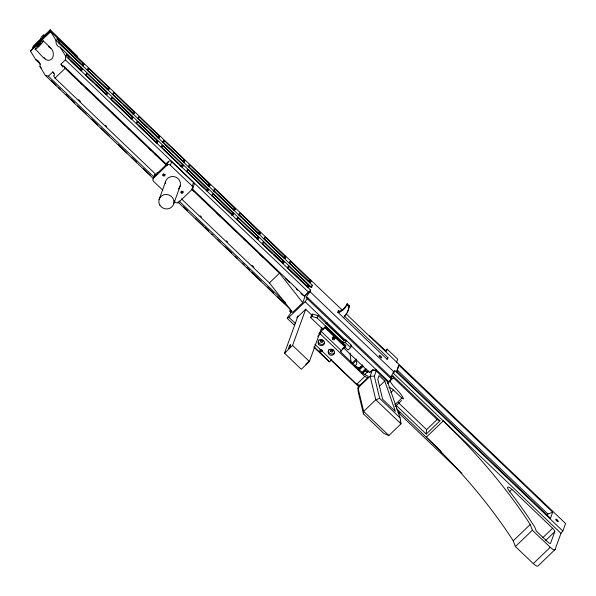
<?xml version="1.0" encoding="UTF-8"?>
<svg xmlns="http://www.w3.org/2000/svg" width="596" height="596" viewBox="0 0 596 596"><rect width="100%" height="100%" fill="white"/><g stroke="black" fill="none" stroke-linecap="round" stroke-linejoin="round"><path stroke-width="0.89" d="M82.263 69.27L66.536 54.109L69.665 59.406L81.056 70.276L81.749 70.589L82.263 69.27L80.646 70.82M84.021 64.413L56.94 38.42L60.077 43.717L82.814 65.426L83.5 65.739L84.021 64.413L82.404 65.97M107.481 93.363L87.441 73.725C86.241 72.109 85.407 75.178 86.725 75.699L106.282 94.369L106.967 94.682L107.481 93.363L106.408 94.399M88.223 68.428L87.761 69.806L88.268 70.633L107.816 89.326C109.008 90.942 109.843 87.873 108.532 87.351L88.968 68.682L88.282 68.369L87.143 69.464M132.707 117.457L112.659 97.819C111.459 96.202 110.632 99.279 111.944 99.8L131.5 118.47L132.185 118.783L132.707 117.457L131.083 119.014M134.458 112.607L114.417 92.969C113.218 91.352 112.383 94.421 113.702 94.95L133.258 113.612L133.944 113.925L134.458 112.607L132.841 114.156L132.133 112.994L133.75 111.445M157.925 141.55L137.877 121.919C136.685 120.303 135.851 123.372 137.162 123.894L156.718 142.563L157.404 142.876L157.925 141.55L156.308 143.107M159.683 136.7L139.635 117.062C138.436 115.453 137.609 118.522 138.92 119.044L158.476 137.713L159.162 138.026L159.683 136.7L158.603 137.736M162.127 145.566L161.665 146.944L162.172 147.771L181.72 166.463C182.912 168.079 183.747 165.01 182.436 164.481L162.879 145.819L162.186 145.506L161.047 146.601M183.285 162.231L184.902 160.793L184.194 159.631L164.63 140.961L163.945 140.649L162.805 141.751M208.362 189.744L188.321 170.106C187.122 168.489 186.295 171.559 187.606 172.08L207.162 190.75L207.848 191.063L208.362 189.744L207.289 190.78M210.12 184.894L190.072 165.256C188.88 163.639 188.045 166.709 189.357 167.23L208.92 185.9L209.606 186.213L210.12 184.894L208.503 186.444M233.587 213.837L213.539 194.199C212.34 192.583 211.513 195.659 212.824 196.181L232.38 214.851L233.066 215.163L233.587 213.837L231.971 215.394M235.338 208.987L215.298 189.349C214.098 187.733 213.271 190.802 214.582 191.323L234.139 209.993L234.824 210.306L235.338 208.987L233.721 210.537M237.789 217.853L237.327 219.231L237.834 220.051L257.383 238.743C258.575 240.359 259.409 237.29 258.098 236.768L238.534 218.099L237.849 217.786L236.709 218.888M260.564 233.081L240.516 213.442C239.316 211.826 238.489 214.903 239.801 215.424L259.357 234.094L260.042 234.407L260.564 233.081L258.947 234.638M284.024 262.024L263.983 242.393C262.784 240.777 261.949 243.846 263.268 244.367L282.824 263.037L283.51 263.35L284.024 262.024L282.951 263.067M285.782 257.174L265.734 237.543C264.542 235.927 263.708 238.996 265.019 239.518L284.575 258.187L285.268 258.5L285.782 257.174L284.702 258.21M309.25 286.125L289.202 266.486C288.002 264.87 287.175 267.939 288.486 268.461L308.043 287.13L308.728 287.443L309.25 286.125L307.633 287.674M311 281.275L290.96 261.637C289.76 260.02 288.926 263.089 290.245 263.611L309.801 282.28L310.486 282.593L311 281.275L309.384 282.824M167.215 164.95L63.72 66.067L62.707 67.043L60.926 64.137L65.381 59.861L65.575 55.979L60.248 47.263C57.097 46.838 55.502 43.158 55.979 40.29L50.653 31.573L44.849 36.676L46.913 33.525L35.991 44.015L35.604 45.087L37.086 43.553L30.433 50.995L35.76 59.712L40.468 64.212M343.482 347.721L369.602 372.679L372.433 369.96L376.232 370.921L387.489 381.671L400.087 417.893L401.004 423.853L388.875 435.512L383.913 433.434L363.471 413.907L363.657 411.411L358.025 387.899L359.165 384.755M426.214 434.044L426.609 429.627L437.121 419.524L439.967 420.836L426.214 434.044L395.953 405.131M153.746 178.964L45.356 75.409L40.021 66.685C40.498 63.817 38.904 60.144 35.76 59.712M396.601 372.582L398.851 365.206L552.701 512.18L550.488 518.289L396.645 371.315L398.851 365.206M36.073 44.521L46.443 34.091L46.183 34.806M36.609 44.119L32.37 48.544L33.249 46.115L40.528 39.127L41.31 36.967L43.739 34.635L42.957 36.796L50.235 29.8L77.428 56.262M38.114 43.612L38.703 41.996L43.553 37.332L42.972 38.949M45.512 35.574L45.318 36.11L49.356 32.229L50.235 29.8M163.885 140.716L163.423 142.094L163.922 142.913L183.471 161.613L184.38 162.119L184.902 160.793M162.85 190.221L153.574 181.355A2.347 2.22 19.9 0 1 153.515 178.197L154.811 174.606A2.347 2.22 19.9 0 0 154.163 176.178M155.631 174.174L155.236 175.254L166.56 164.369L166.954 163.297L165.941 164.265L166.135 163.729L168.363 161.59A2.347 2.22 19.9 0 1 169.994 160.965L170.3 160.987A2.347 2.22 19.9 0 1 171.663 161.643L193.514 182.525A2.347 2.22 19.9 0 1 194.207 183.821L194.229 184.119A2.347 2.22 19.9 0 1 193.581 185.684L192.277 189.282L178.733 202.29A2.347 2.22 19.9 0 1 175.433 202.238L174.106 200.979M157.046 172.81L157.24 172.274M153.515 178.197L167.059 165.181L168.363 161.59M192.277 189.282A2.347 2.22 19.9 0 0 192.217 186.116L170.359 165.234L171.663 161.643M159.028 199.712L165.532 181.743M173.749 203.705L180.26 185.736M178.733 202.29L179.254 200.859M192.217 186.116L193.514 182.525M294.625 325.401L287.227 318.339L287.615 317.258A15.407 2.116 -46.3 0 0 289.827 311.149L290.408 309.533L177.981 202.119M321.616 327.763L309.406 361.489L301.315 369.259L284.501 353.197L297.978 315.977M181.37 198.811L269.399 282.914L292.673 312.401L302.783 302.686L304.996 296.577L192.083 188.709M289.701 345.389L288.531 348.623L289.343 347.848L290.513 344.615L289.701 345.389L290.543 346.194M287.227 318.339L288.918 317.288L305.1 301.755L307.834 297.836A15.407 2.116 -46.3 0 1 310.047 291.727L310.635 290.11L65.575 55.979M311.306 287.615A4.403 0.603 -46.3 0 0 311.611 287.414L312.386 285.253L55.979 40.29M284.501 353.197L292.591 345.427L305.755 309.071M323.077 329.439L310.68 317.601L311.529 315.262L312.736 314.107L317.914 315.567L343.557 340.063L346.03 340.107L351.498 345.33L350.649 347.662L348.228 349.994L344.853 347.021M310.68 317.601L311.887 316.439L312.736 314.107M350.649 347.662L345.188 342.439L342.715 342.402L317.072 317.906L317.914 315.567M317.757 336.278L320.246 333.887L321.155 331.369L341.329 350.649L340.815 352.087L363.724 373.968L368.231 376.352L367.717 377.782L359.626 385.552L356.713 384.226L314.815 344.197M322.622 328.046L322.019 329.722L325.654 326.228L345.829 345.501L345.039 346.969L340.361 351.461M318.845 333.469L324.865 327.696L325.654 326.228M347.185 303.729A15.258 14.431 19.9 0 1 339.094 311.499L338.707 312.572A15.258 14.431 19.9 0 0 346.798 304.802L347.185 303.729L349.286 305.733A18.826 17.798 19.9 0 1 347.207 312.364M343.75 317.392A18.826 17.798 19.9 0 0 348.898 306.813L349.286 305.733M342.715 342.402L343.557 340.063M345.188 342.439L346.03 340.107M358.278 369.863L362.055 366.235L362.599 364.73M369.602 372.679L370.086 371.338M400.087 417.893L379.652 398.366L374.333 376.165L376.56 370.019L372.433 369.96L370.153 376.247L358.025 387.899L358.159 391.706L363.471 413.907M396.452 362.673L397.703 359.224L387.191 349.181L386.409 351.335L369.468 335.63M344.421 316.096L387.989 357.719L387.333 359.515L337.738 312.133L338.386 310.337L339.727 311.611M387.653 383.526L391.907 378.147L307.834 297.836M390.484 377.521A15.407 2.116 -46.3 0 1 394.112 372.038L394.701 370.421L562.84 531.058L560.963 533.331L555.107 549.505L538.121 565.82A5.871 1.728 46.2 0 1 533.264 563.6L515.398 546.532L513.223 540.825A192.046 56.665 46.2 0 0 426.282 437.203L443.268 420.888A192.046 56.665 46.2 0 1 530.209 524.51L532.384 530.216L550.25 547.284A5.871 1.728 46.2 0 0 555.107 549.505M547.366 515.57L547.925 514.013L552.701 512.18M554.742 531.744L550.585 543.247A3.524 1.036 46.2 0 1 547.672 541.913L536.288 531.036L534.754 527.028L528.399 517.358A199.094 58.743 46.2 0 0 508.738 490.247A5.2 1.535 46.2 0 1 507.926 487.074A5.2 1.535 46.2 0 1 511.889 489.353L552.611 528.257A3.524 1.036 46.2 0 1 554.742 531.744L545.601 540.535M562.84 531.058L565.567 523.512L346.142 313.876M304.31 296.652L310.635 290.11M212.906 234.519L211.938 234.079M30.433 50.995L50.653 31.573L342.104 310.017M56.769 39.962L57.849 38.926M66.365 55.659L67.437 54.623M45.356 75.409L48.395 76.176L52.843 71.907L54.184 73.189M156.502 175.053L55.026 78.106L65.135 68.398L63.72 66.067M81.689 64.808L83.306 63.251M81.555 68.108L79.931 69.657L80.341 70.105M89.191 68.875L87.351 70.231M85.6 75.081L87.441 73.725M108.532 87.351L107.124 89.124M108.159 89.549L109.239 88.513M106.773 92.201L105.157 93.751L105.708 94.429M112.793 94.526L114.417 92.969M111.042 99.376L112.659 97.819M131.992 116.294L130.375 117.852L131.09 118.887M138.019 118.619L139.635 117.062M136.261 123.469L137.877 121.919M158.968 135.538L157.351 137.095L158.014 137.967M157.217 140.388L155.593 141.945L156.256 142.816M164.854 141.163L163.013 142.519M163.095 146.013L161.255 147.368M184.194 159.631L182.57 161.188L183.128 161.859M182.436 164.481L180.819 166.038L181.221 166.485M183.143 165.651L181.482 166.917M188.455 166.813L190.072 165.256M186.704 171.663L188.321 170.106M209.412 183.732L207.795 185.281L208.198 185.736M207.654 188.582L206.253 190.355M213.681 190.906L215.298 189.349M211.923 195.756L213.539 194.199M234.63 207.825L233.23 209.598M231.255 214.232L232.872 212.675M238.899 215L240.516 213.442M238.758 218.3L236.917 219.656M258.232 233.476L259.849 231.918M258.098 236.768L256.481 238.325L256.883 238.773M257.189 239.488L258.806 237.931M264.117 239.093L265.734 237.543M262.359 243.943L263.983 242.393M285.074 256.012L283.666 257.785M283.316 260.862L281.908 262.642M289.336 263.194L290.96 261.637M269.399 282.914L279.509 273.206L191.48 189.096M287.585 268.044L289.202 266.486M308.676 281.662L310.293 280.113M308.534 284.962L306.918 286.512L307.32 286.967M304.75 295.758L308.348 292.308M296.763 317.81L305.666 309.264L312.2 315.507M325.744 323.799L326.958 322.637L326.563 323.71L344.056 340.42M337.805 312.736L339.094 311.499M319.91 332.568L321.155 331.369M305.748 364.298L308.989 361.191M342.193 349.003L343.408 347.833M344.622 346.671L345.829 345.501M313.861 347.163L329.327 361.943L331.674 359.805M351.916 363.292L356.319 359.06M353.018 363.635L356.17 360.617A17.411 5.141 46.2 0 1 354.478 365.288A1.468 0.432 46.2 0 0 354.672 365.601M358.189 368.961L360.707 366.547M358.986 370.287L363.389 366.063M361.467 372.835L365.87 368.611M385.321 350.984L387.191 349.181M363.158 372.604L366.309 369.58M362.517 373.416L366.92 369.192M364.722 374.489L368.604 370.757M356.713 384.226L364.804 376.456L367.717 377.782M386.737 358.919L387.989 357.719M379.63 386.014L384.8 381.045L379.071 375.569L377.782 379.145L382.595 399.245L395.386 411.471L384.8 381.045M390.924 377.745L392.891 375.86L439.967 420.836M390.119 380.918L393.405 377.76L392.891 375.86M390.894 392.488L393.449 390.037L401.86 398.068A1.944 0.574 46.2 0 0 403.477 398.635A12.635 3.732 46.2 0 0 396.526 389.344A12.635 3.732 46.2 0 1 389.955 380.881M394.835 404.811L401.86 398.068M395.178 406.606L401.562 400.475M509.275 491.864L511.889 489.353M513.223 540.825L530.209 524.51M515.398 546.532L532.384 530.216M542.814 537.674L552.611 528.257M533.264 563.6L550.25 547.284M379.652 398.366L375.785 399.76L363.657 411.411L388.875 435.512M374.333 376.165L370.153 376.247L375.785 399.76L401.004 423.853L400.095 421.238M387.489 381.671L389.166 382.066L350.478 345.106M311.887 316.439L317.072 317.906M187.509 210.5L183.382 206.797M48.351 46.63C52.828 48.12 54.579 54.087 52.478 58.095C46.466 65.567 39.492 51.83 35.104 49.274M364.73 370.57L367.844 372.344M136.715 162.142L131.612 157.329M86.055 113.799L77.838 105.954M333.402 336.896L334.751 338.088M346.798 304.802L348.898 306.813M58.721 42.785L69.486 53.066M71.505 54.988L80.922 63.988M87.649 70.417L95.047 77.487M97.737 80.058L107.153 89.05M113.21 94.838L120.608 101.901M123.968 105.12L132.714 113.471M139.442 119.9L147.51 127.611M150.207 130.181L157.605 137.251M165.673 144.962L173.749 152.673M176.438 155.243L183.166 161.672M191.905 170.024L200.651 178.375M202.67 180.305L208.049 185.445M213.435 190.586L215.454 192.515M218.143 195.086L232.269 208.585M238.996 215.007L241.015 216.937M244.375 220.148L258.5 233.647M264.557 239.428L267.246 241.998M270.606 245.209L284.061 258.068M289.44 263.209L294.148 267.701M296.838 270.271L308.952 281.841M60.248 47.263L311.611 287.414M397.443 370.25L547.925 514.013M70.35 60.434L80.445 70.082M85.824 75.223L93.229 82.293M95.919 84.863L106.014 94.503M112.07 100.292L120.139 108.003M122.158 109.932L130.904 118.291M138.309 125.361L147.056 133.72M148.397 135.001L152.434 138.861M153.783 140.142L155.802 142.071M163.878 149.79L173.294 158.789M174.643 160.071L178.003 163.289M180.022 165.211L181.37 166.5M190.117 174.859L204.242 188.358M211.647 195.428L213.666 197.358M216.355 199.928L229.81 212.779M237.215 219.85L240.575 223.068M242.594 224.997L255.379 237.208M262.784 244.278L266.814 248.137M268.163 249.426L272.201 253.278M273.549 254.566L280.947 261.637M287.674 268.066L298.44 278.347M299.788 279.636L307.186 286.706M310.047 291.727L394.112 372.038M65.381 59.861L308.758 292.383M392.824 372.694L560.963 533.331M43.247 40.841A5.871 0.805 -46.3 0 1 37.503 47.799A5.871 0.805 -46.3 0 1 36.773 46.533A5.871 0.805 -46.3 0 1 43.247 40.841L50.988 48.231M393.405 377.76L437.121 419.524M307.447 298.909L391.512 379.227M60.926 64.137L63.616 66.707M70.343 73.129L73.032 75.699M80.43 82.762L81.771 84.043M85.802 87.903L89.84 91.754M96.559 98.176L98.578 100.106M112.026 112.949L116.056 116.809M122.783 123.23L124.802 125.153M128.162 128.364L129.503 129.652M138.242 138.004L142.28 141.855M149 148.277L151.019 150.207M154.379 153.418L156.398 155.347M164.466 163.051L165.807 164.34M192.031 189.386L194.05 191.316M201.441 198.379L202.789 199.66M206.819 203.519L209.509 206.089M216.907 213.152L220.267 216.363M227.665 223.433L229.006 224.714M233.043 228.566L236.403 231.777M243.801 238.847L245.813 240.769M248.502 243.339L249.851 244.628M259.26 253.62L263.298 257.472M270.018 263.894L272.037 265.823M274.726 268.394L276.067 269.675M285.484 278.667L289.514 282.519M296.242 288.948L297.583 290.23M300.943 293.441L302.962 295.37M65.135 68.398L166.612 165.345M305.1 301.755L346.462 341.27M325.334 327.13L345.509 346.403M324.865 327.696L345.039 346.969M333.015 336.844L334.363 338.133M398.359 402.635L426.609 429.627M78.471 99.539L80.49 101.469M105.358 125.227L106.699 126.508M200.122 215.759L201.463 217.041M226.331 240.799L227.672 242.08M251.87 265.198L253.889 267.127M320.246 333.887L364.804 376.456M40.021 66.685L41.37 67.974M48.395 76.176L153.947 177.019M179.493 201.433L285.715 302.917M396.683 408.93L441.077 451.336M398.59 411.918L399.938 413.199M440.913 452.349L442.262 453.638M51.42 80.721L56.017 85.109M58.646 87.619L60.613 89.504M69.166 97.677L65.947 94.451M70.499 98.951L74.5 102.773M97.722 124.959L91.508 118.999M101.052 128.14L109.053 135.784M118.276 144.59L126.941 152.874M143.494 168.69L150.162 175.06M195.272 218.151L203.273 225.795M204.607 227.069L208.607 230.89M220.49 242.244L217.421 239.249M225.154 246.707L231.822 253.076M235.159 256.258L237.156 258.172M243.041 263.79L244.375 265.064M247.042 267.611L249.709 270.167M251.713 272.074L261.048 280.992M273.601 292.986L268.051 287.667M277.602 296.808L284.262 303.178M398.016 412.335L461.907 473.38M289.827 311.149L291.168 312.431M288.918 317.288L295.549 323.621M320.179 349.822L321.527 351.104M330.944 360.103L359.187 387.087M314.204 346.954L329.67 361.735M292.591 345.427L309.406 361.489M39.85 63.139L39.299 62.468M231.471 214.448L231.814 214.903M242.833 263.574L242.49 263.119M279.509 273.206L302.783 302.686M43.955 57.372L45.013 58.743M206.44 190.586L206.7 191.011M267.857 287.436L267.604 287.011M52.843 71.907L54.616 74.813L53.603 75.781L55.026 78.106M349.986 353.055L351.178 362.994M334.617 352.556A3.248 3.069 19.9 0 1 330.229 353.622A3.248 3.069 19.9 0 1 328.962 349.383M323.181 340.651A1.177 1.11 19.9 0 1 320.991 340.055M333.38 350.016A1.177 1.11 19.9 0 1 331.078 349.696M324.522 342.923A3.248 3.069 19.9 0 1 320.141 343.981A3.248 3.069 19.9 0 1 318.875 339.742M356.028 366.845A1.468 0.432 46.2 0 1 355.581 366.555M355.253 366.272A1.468 0.432 46.2 0 1 354.94 365.944M362.055 366.235A29.055 8.575 46.2 0 1 356.155 366.89M345.509 314.837A18.826 17.798 19.9 0 1 344.846 315.597M183.218 191.577A0.998 0.946 19.9 0 1 181.989 192.478A0.998 0.946 19.9 0 1 181.355 191.078M165.144 174.315A0.998 0.946 19.9 0 1 163.915 175.209A0.998 0.946 19.9 0 1 163.282 173.809M167.059 165.181A2.347 2.22 19.9 0 1 170.359 165.234M165.316 183.62A7.629 7.212 19.9 0 1 175.664 177.072A7.629 7.212 19.9 0 1 178.36 188.962M391.907 378.147A15.407 2.116 -46.3 0 1 391.311 378.43M310.784 287.503A4.403 0.603 -46.3 0 1 312.386 285.253M334.945 338.185A1.177 1.11 19.9 0 1 332.754 337.597M333.022 350.217A0.998 0.946 19.9 0 1 331.316 349.517M322.935 340.577A0.998 0.946 19.9 0 1 321.266 340.122M322.227 350.463A1.177 1.11 19.9 0 1 320.223 349.636M322.16 350.753A1.177 1.11 19.9 0 1 320.819 351.834A1.177 1.11 19.9 0 1 319.896 350.336A1.177 1.11 19.9 0 1 321.557 349.777M321.996 350.195A1.177 1.11 19.9 0 1 322.116 350.463M388.815 387.772A5.669 1.676 46.2 0 1 393.449 390.037M37.555 46.607L40.804 43.366L37.555 46.607M328.575 353.726A3.248 3.069 19.9 0 0 334.155 353.815A3.248 3.069 19.9 0 0 331.272 349.137A3.248 3.069 19.9 0 0 328.575 353.726M318.48 344.093A3.248 3.069 19.9 0 0 324.068 344.183A3.248 3.069 19.9 0 0 321.184 339.504A3.248 3.069 19.9 0 0 318.48 344.093M330.787 351.513A1.177 1.11 19.9 0 0 332.814 351.543A1.177 1.11 19.9 0 0 331.763 349.852A1.177 1.11 19.9 0 0 330.787 351.513M320.7 341.873A1.177 1.11 19.9 0 0 322.719 341.91A1.177 1.11 19.9 0 0 321.676 340.212A1.177 1.11 19.9 0 0 320.7 341.873M181.087 192.836A0.998 0.946 19.9 0 0 182.801 192.858A0.998 0.946 19.9 0 0 181.914 191.42A0.998 0.946 19.9 0 0 181.087 192.836M163.006 175.567A0.998 0.946 19.9 0 0 164.727 175.596A0.998 0.946 19.9 0 0 163.84 174.151A0.998 0.946 19.9 0 0 163.006 175.567M159.899 205.233A7.629 7.212 19.9 0 0 173.034 205.441A7.629 7.212 19.9 0 0 166.247 194.445A7.629 7.212 19.9 0 0 159.899 205.233M379.443 356.117A1.758 0.521 46.2 0 0 381.641 357.891A1.758 0.521 46.2 0 0 380.337 355.76A1.758 0.521 46.2 0 0 379.443 356.117M556.031 519.988A1.758 0.521 46.2 0 0 558.228 521.761A1.758 0.521 46.2 0 0 556.917 519.623A1.758 0.521 46.2 0 0 556.031 519.988M332.538 339.236A1.177 1.11 19.9 0 0 334.557 339.266A1.177 1.11 19.9 0 0 333.514 337.574A1.177 1.11 19.9 0 0 332.538 339.236"/></g></svg>
